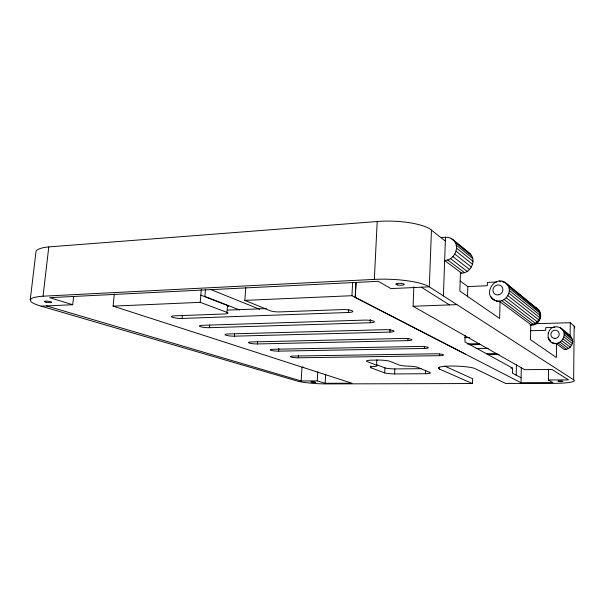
<?xml version="1.0" encoding="UTF-8"?>
<svg xmlns="http://www.w3.org/2000/svg" width="605" height="605" viewBox="0 0 605 605"><rect width="100%" height="100%" fill="white"/><g stroke="black" fill="none" stroke-linecap="round" stroke-linejoin="round"><path stroke-width="0.91" d="M570.137 336.267L570.265 322.722L535.516 323.698M439.389 367.258L439.328 369.02A18.952 2.662 2.2 0 1 451.239 366.055A18.952 2.662 2.2 0 1 475.28 368.695L505.621 383.457L553.726 383.336A25.841 3.373 1.6 0 0 573.661 379.811L574.13 326.103L570.265 322.722M245.804 287.42L244.828 300.382L351.944 295.709L521.011 382.753L552.978 382.655L548.349 379.97L548.501 369.179M521.011 382.753L521.306 367.613M465.139 335.442L464.942 341.908L512.579 368.12L512.473 373.202L521.109 377.8M516.216 374.994L516.428 364.603M445.34 241.077L429.588 228.713A40.323 11.064 2.4 0 0 377.202 221.521L48.793 246.916A41.866 9.052 6.7 0 0 35.99 251.597L30.25 299.815L31.037 301.691A42.274 7.268 5.9 0 0 39.748 305.752L296.851 380.916A22.824 2.791 3.3 0 0 327.494 383.91L472.482 383.54L472.618 378.715L444.652 366.063M467.544 296.942L467.854 286.604L460.193 281.106M460.45 272.28L459.845 291.065L499.654 318.472L500.055 301.744L497.492 301.502L494.156 299.883L497.492 301.502M439.563 355.664A5.899 0.907 2.3 0 0 443.17 354.643A5.899 0.907 2.3 0 0 435.63 353.796L293.191 356.065A5.505 0.802 3.5 0 0 290.876 357.003A5.505 0.802 3.5 0 0 298.288 357.797L439.563 355.664L439.623 354.016M443.405 295.921L445.477 237.213L448.418 237.402L451.148 238.378L470.04 253.677C477.345 260.778 470.032 274.345 460.239 273.059M424.377 348.457A6.141 0.983 2.4 0 0 428.007 347.338A6.141 0.983 2.4 0 0 420.112 346.431L273.142 349.282A5.732 0.862 3.7 0 0 270.889 350.303A5.732 0.862 3.7 0 0 278.64 351.142L424.377 348.457L424.445 346.741M370.736 365.957L370.653 367.689L384.704 372.914A9.03 1.218 2.7 0 0 394.611 373.943L425.565 373.731L425.693 370.336M431.471 229.998L429.3 286.838L573.661 379.811M548.349 379.97L568.511 379.887L551.949 369.443L524.664 369.67L413.056 306.266L413.865 286.77M407.883 340.623A6.398 1.074 2.5 0 0 411.529 339.39A6.398 1.074 2.5 0 0 403.24 338.422L251.468 341.938A5.974 0.93 4 0 0 249.29 343.065A5.974 0.93 4 0 0 257.42 343.95L407.883 340.623L407.959 338.838M394.611 373.943L394.838 368.929A9.022 1.255 2.7 0 1 384.939 367.885L377.044 364.853M389.9 332.092A6.678 1.172 2.7 0 0 393.552 330.716A6.678 1.172 2.7 0 0 384.825 329.68L227.956 333.975A6.239 1.006 4.2 0 0 225.884 335.215A6.239 1.006 4.2 0 0 234.415 336.168L389.9 332.092L390.028 329.294M384.704 372.914L384.939 367.885M30.25 299.815L32.05 298.204A42.274 7.268 5.9 0 1 43.053 296.2L374.336 279.397L377.202 221.521M370.653 367.689A9.309 1.293 2.8 0 1 374.805 366.448A9.544 1.346 2.9 0 0 376.59 365.208L376.847 359.907A9.536 1.391 2.9 0 1 377.225 360.656M370.215 322.745A6.995 1.293 2.9 0 0 373.86 321.225A6.995 1.293 2.9 0 0 364.649 320.105L202.365 325.309A6.534 1.097 4.5 0 0 200.421 326.677A6.534 1.097 4.5 0 0 209.406 327.698L370.215 322.745L370.389 319.342M200.837 295.134L227.503 305.464L226.958 312.361A7.086 1.293 4.5 0 1 224.652 313.965L174.414 315.84A6.867 1.187 4.9 0 0 172.622 317.353A6.867 1.187 4.9 0 0 182.113 318.449L348.586 312.482L348.73 309.805M351.944 295.709L352.647 282.55M355.982 282.444L355.188 297.38L465.752 354.303M355.286 297.38L356.08 282.444M114.33 294.007L113.09 306.138L351.989 383.23L325.157 383.298L325.687 374.253M325.157 383.298L317.247 380.893L317.791 371.697M317.247 380.893L301.139 380.953L302.001 367.273L303.786 367.25M298.288 357.797L298.454 355.09M278.64 351.142L278.829 348.336M257.42 343.95L257.594 341.454M234.415 336.168L234.619 333.567M209.406 327.698L209.632 324.991M226.958 312.361L200.232 302.334L201.314 289.5M204.853 296.692L205.481 289.228M182.113 318.449L182.362 315.628M41.117 306.153L72.698 304.723L73.629 296.329M43.053 296.2L48.793 246.916M552.388 342.74L551.745 342.264C561.969 348.336 570.144 329.831 558.249 327.055C546.255 324 543.963 344.268 556.532 343.761L556.358 357.517L530.509 339.715L530.774 324.598C538.374 324.681 543.169 314.35 537.459 308.981M555.897 343.285L564.473 349.667C568.065 349.577 571.362 347.058 572.36 343.61C574.334 336.531 566.151 332.931 561.962 329.082M529.98 324.998C538.125 326.708 544.447 315.394 538.2 309.594L506.567 283.639C495.858 273.445 481.376 294.363 495.124 300.594M496.531 300.791C505.795 303.264 513.683 290.438 506.567 283.639M461.653 273.173L444.652 260.528C454.257 260.21 460.564 247.158 453.463 240.072M496.773 281.99L487.388 282.429L487.297 285.719L467.854 286.604M113.09 306.138L200.232 302.334M227.79 310.1L266.306 308.588M413.056 306.266L456.904 304.618M554.898 327.396L545.725 327.638L545.687 330.353L530.267 330.738M464.67 337.643L469.367 337.537M467.113 343.89L479.387 343.648M469.541 344.744L480.862 344.517M476.097 348.541L488.28 348.321M486.549 353.743L496.894 353.577M487.774 354.522L499.087 354.349M394.838 368.929L421.072 368.687M510.885 368.135L512.579 368.12M46.502 305.911L301.139 380.953M72.698 304.723L49.663 297.652L378.352 281.31L390.928 288.608L429.3 286.838L427.38 285.779A40.785 8.909 2.6 0 0 374.336 279.397M534.177 307.408L536.348 308.225L516.095 291.625M376.59 365.208L366.985 361.525A8.863 1.286 2.9 0 1 371.281 360.164L378.927 360.058A9.71 1.407 2.8 0 1 389.786 361.238L398.982 364.959A9.846 1.407 2.6 0 0 406.976 366.108A9.446 1.323 2.6 0 1 417.389 367.22L430.193 372.574A9.166 1.248 2.5 0 1 425.565 373.731M204.513 296.352L239.625 309.979M210.54 289.447L259.553 309.223M244.828 300.382L270.117 310.72A7.237 1.369 3.9 0 0 279.881 311.908L342.453 309.571A7.343 1.422 3.1 0 1 352.193 310.781A7.343 1.422 3.1 0 1 348.586 312.482M439.328 369.02L472.482 383.54M421.345 287.201L449.477 304.897M470.04 253.677L451.148 238.378M535.599 307.612L538.2 309.594M569.222 335.132L570.333 335.949M492.145 298.378L493.113 299.089L490.625 296.374M550.043 340.993L550.694 341.47L548.871 338.49M548.75 339.314L549.4 339.798M553.741 343.05L554.384 343.519M547.956 337.356L548.606 337.84M499.102 301.033L531.538 325.165M447.639 259.953L464.519 272.643M501.696 300.594L533.89 324.794M558.06 342.959L566.575 349.365M548.017 333.113L548.659 333.605M450.453 258.622L467.219 271.388M504.139 299.498L536.091 323.826M560.086 342.097L568.534 348.533M452.903 256.618L469.563 269.482M506.249 297.819L537.996 322.336M561.833 340.751L570.228 347.232M454.824 254.077L471.393 267.07M507.89 295.671L539.471 320.423M563.187 339.012L571.536 345.553M456.072 251.173L472.588 264.302M508.949 293.206L540.416 318.215M564.042 337L572.36 343.61M553.946 327.169L554.581 327.676M456.563 248.118L473.049 261.383M509.349 290.589L540.764 315.87M564.352 334.852L572.655 341.538M499.586 281.045L500.532 281.809M456.268 245.116L472.755 258.509M509.062 288.01L540.492 313.549M564.094 332.727L572.398 339.473M455.21 242.371L471.734 255.877M508.117 285.636L539.615 311.409M563.278 330.753L571.604 337.575M502.15 281.264L503.61 282.452M504.532 282.149L514.651 290.438M560.253 327.827L568.67 334.724M441.726 237.621A15.881 4.227 1.5 0 1 445.477 237.213M227.503 305.464A7.078 1.339 4.5 0 1 228.35 306.546M574.13 326.103A25.561 4.643 0.9 0 1 574.372 327.971M558.143 381.127C562.65 382.746 566.409 380.326 558.143 381.127M311.023 381.921L315.485 382.284L311.023 381.921M499.11 294.703A5.18 4.84 -46.9 0 0 501.537 286.203A5.18 4.84 -46.9 0 0 493.12 288.835A5.18 4.84 -46.9 0 0 499.11 294.703M555.004 338.437A4.235 4.076 -36.1 0 0 558.695 332.153A4.235 4.076 -36.1 0 0 551.457 332.334A4.235 4.076 -36.1 0 0 555.004 338.437M397.379 284.902A4.235 0.945 2.4 0 0 404.208 284.584A4.235 0.945 2.4 0 0 398.483 283.329A4.235 0.945 2.4 0 0 397.379 284.902M45.995 302.182A3.698 0.635 6.1 0 0 51.712 302.296A3.698 0.635 6.1 0 0 46.419 301.131A3.698 0.635 6.1 0 0 45.995 302.182"/></g></svg>
